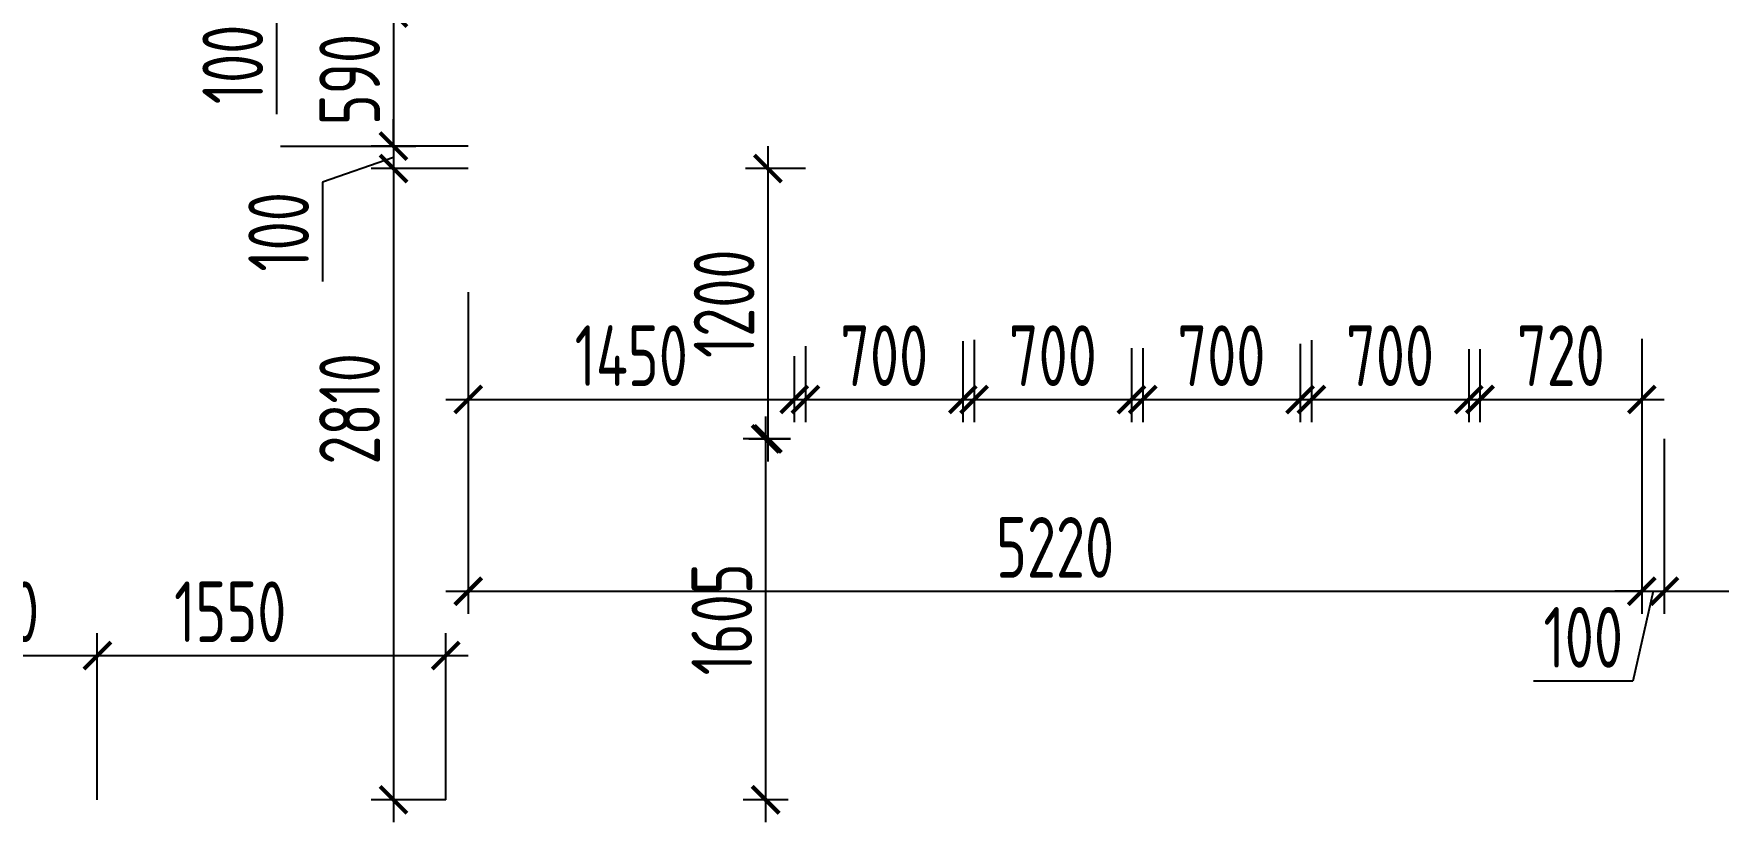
# Model space of a CAD drawing. Header units: millimetres. Extents: x -350007 to 535970, y -888 to 133718.
# Drawn here: x -64379 to -56886, y 118421 to 121929 of the extents above; entities that cross this region are included whole.
import ezdxf

# ---------------------------------------------------------------- set-up
doc = ezdxf.new("R2010")
doc.units = ezdxf.units.MM
doc.layers.add('АР_Размеры нов.', color=15, linetype='Continuous', lineweight=0)
doc.styles.add('ISOCPEUR', font='isocpeur.ttf', dxfattribs={"width": 0.7})
doc.dimstyles.new('R_100', dxfattribs={"dimtxt": 270, "dimasz": 120, "dimexe": 100, "dimexo": 0, "dimgap": 60, "dimtad": 1, "dimdec": 0, "dimrnd": 5, "dimzin": 0, "dimdsep": 46, "dimtxsty": 'ISOCPEUR', "dimblk": 'ARCHTICK', "dimcen": 0, "dimdle": 100, "dimclrd": 256, "dimclre": 256, "dimclrt": 256, "dimadec": 0, "dimazin": 0, "dimtfac": 2, "dimtdec": 0, "dimtofl": 0, "dimtmove": 1, "dimatfit": 3, "dimfxl": 1, "dimtvp": 3, "dimtolj": 1, "dimtzin": 0, "dimarcsym": 0})

# ---------------------------------------------------------------- blocks, each defined once
blk = doc.blocks.new('_ArchTick')
at = {"color": 0, "linetype": 'ByBlock', "const_width": 0.15}
blk.add_lwpolyline([(-0.5, -0.5), (0.5, 0.5)], dxfattribs=at)
blk = doc.blocks.new('*D2961')
at = {"layer": 'АР_Размеры нов.', "lineweight": -2, "ltscale": 100, "transparency": 16777216}
for p, q in [((-65095.8, 118600.7), (-65095.8, 119262.2)), ((-64095.8, 118520.9), (-64095.8, 119262.2)), ((-65195.8, 119162.2), (-63995.8, 119162.2))]:
    blk.add_line(p, q, dxfattribs=at)
at = {"layer": 'АР_Размеры нов.', "lineweight": -2, "ltscale": 100, "transparency": 16777216, "xscale": 120, "yscale": 120, "zscale": 120, "rotation": 180}
blk.add_blockref('_ArchTick', (-65095.8, 119162.2), dxfattribs=at)
at = {"layer": 'АР_Размеры нов.', "lineweight": -2, "ltscale": 100, "transparency": 16777216, "xscale": 120, "yscale": 120, "zscale": 120}
blk.add_blockref('_ArchTick', (-64095.8, 119162.2), dxfattribs=at)
at = {"layer": 'АР_Размеры нов.', "ltscale": 100, "transparency": 16777216, "insert": (-64595.8, 119357.2), "char_height": 270, "attachment_point": 5, "style": 'ISOCPEUR'}
blk.add_mtext('\\A1;1000', dxfattribs=at)
blk = doc.blocks.new('*D2962')
at = {"layer": 'АР_Размеры нов.', "lineweight": -2, "ltscale": 100, "transparency": 16777216}
for p, q in [((-64095.8, 118520.9), (-64095.8, 119262.2)), ((-62545.8, 118520.7), (-62545.8, 119262.2)), ((-64195.8, 119162.2), (-62445.8, 119162.2))]:
    blk.add_line(p, q, dxfattribs=at)
at = {"layer": 'АР_Размеры нов.', "lineweight": -2, "ltscale": 100, "transparency": 16777216, "xscale": 120, "yscale": 120, "zscale": 120, "rotation": 180}
blk.add_blockref('_ArchTick', (-64095.8, 119162.2), dxfattribs=at)
at = {"layer": 'АР_Размеры нов.', "lineweight": -2, "ltscale": 100, "transparency": 16777216, "xscale": 120, "yscale": 120, "zscale": 120}
blk.add_blockref('_ArchTick', (-62545.8, 119162.2), dxfattribs=at)
at = {"layer": 'АР_Размеры нов.', "ltscale": 100, "transparency": 16777216, "insert": (-63504.5, 119357.2), "char_height": 270, "attachment_point": 5, "style": 'ISOCPEUR'}
blk.add_mtext('\\A1;1550', dxfattribs=at)
blk = doc.blocks.new('*D2108')
at = {"layer": 'АР_Размеры нов.', "lineweight": -2, "ltscale": 500, "transparency": 16777216}
for p, q in [((-62778.3, 121428.5), (-62778.3, 118420.7)), ((-62445.8, 121328.5), (-62878.3, 121328.5)), ((-62545.8, 118520.7), (-62878.3, 118520.7))]:
    blk.add_line(p, q, dxfattribs=at)
at = {"layer": 'АР_Размеры нов.', "lineweight": -2, "ltscale": 500, "transparency": 16777216, "xscale": 120, "yscale": 120, "zscale": 120}
for p, rotation in [((-62778.3, 121328.5), 90), ((-62778.3, 118520.7), 270)]:
    blk.add_blockref('_ArchTick', p, dxfattribs=dict(at, rotation=rotation))
at = {"layer": 'АР_Размеры нов.', "lineweight": 13, "ltscale": 500, "transparency": 16777216, "insert": (-62973.3, 120259.7), "char_height": 270, "attachment_point": 5, "rotation": 90, "style": 'ISOCPEUR'}
blk.add_mtext('\\A1;2810', dxfattribs=at)
blk = doc.blocks.new('*D2233')
at = {"layer": 'АР_Размеры нов.', "lineweight": -2, "ltscale": 500, "transparency": 16777216}
for p, q in [((-61112.8, 121428.5), (-61112.8, 120026.1)), ((-60946.4, 121328.5), (-61212.8, 121328.5)), ((-61198.4, 120126.1), (-61012.8, 120126.1))]:
    blk.add_line(p, q, dxfattribs=at)
at = {"layer": 'АР_Размеры нов.', "lineweight": -2, "ltscale": 500, "transparency": 16777216, "xscale": 120, "yscale": 120, "zscale": 120}
for p, rotation in [((-61112.8, 121328.5), 90), ((-61112.8, 120126.1), 270)]:
    blk.add_blockref('_ArchTick', p, dxfattribs=dict(at, rotation=rotation))
at = {"layer": 'АР_Размеры нов.', "lineweight": 13, "ltscale": 500, "transparency": 16777216, "insert": (-61307.8, 120727.3), "char_height": 270, "attachment_point": 5, "rotation": 90, "style": 'ISOCPEUR'}
blk.add_mtext('\\A1;1200', dxfattribs=at)
blk = doc.blocks.new('*D2234')
at = {"layer": 'АР_Размеры нов.', "lineweight": -2, "ltscale": 500, "transparency": 16777216}
for p, q in [((-62445.8, 120778.4), (-62445.8, 119348.4)), ((-57225.8, 120571.3), (-57225.8, 119348.4)), ((-62545.8, 119448.4), (-57125.8, 119448.4))]:
    blk.add_line(p, q, dxfattribs=at)
at = {"layer": 'АР_Размеры нов.', "lineweight": -2, "ltscale": 500, "transparency": 16777216, "xscale": 120, "yscale": 120, "zscale": 120, "rotation": 180}
blk.add_blockref('_ArchTick', (-62445.8, 119448.4), dxfattribs=at)
at = {"layer": 'АР_Размеры нов.', "lineweight": -2, "ltscale": 500, "transparency": 16777216, "xscale": 120, "yscale": 120, "zscale": 120}
blk.add_blockref('_ArchTick', (-57225.8, 119448.4), dxfattribs=at)
at = {"layer": 'АР_Размеры нов.', "lineweight": 13, "ltscale": 500, "transparency": 16777216, "insert": (-59835.8, 119643.4), "char_height": 270, "attachment_point": 5, "style": 'ISOCPEUR'}
blk.add_mtext('\\A1;5220', dxfattribs=at)
blk = doc.blocks.new('*D2235')
at = {"layer": 'АР_Размеры нов.', "lineweight": -2, "ltscale": 500, "transparency": 16777216}
for p, q in [((-57225.8, 120571.3), (-57225.8, 119348.4)), ((-57125.8, 120126.2), (-57125.8, 119348.4)), ((-57225.8, 119448.4), (-57345.8, 119448.4)), ((-57175.8, 119448.4), (-57265.8, 119048.4)), ((-57225.8, 119448.4), (-57125.8, 119448.4)), ((-57125.8, 119448.4), (-57005.8, 119448.4)), ((-57265.8, 119048.4), (-57707.1, 119048.4))]:
    blk.add_line(p, q, dxfattribs=at)
at = {"layer": 'АР_Размеры нов.', "lineweight": -2, "ltscale": 500, "transparency": 16777216, "xscale": 120, "yscale": 120, "zscale": 120}
blk.add_blockref('_ArchTick', (-57225.8, 119448.4), dxfattribs=at)
at = {"layer": 'АР_Размеры нов.', "lineweight": -2, "ltscale": 500, "transparency": 16777216, "xscale": 120, "yscale": 120, "zscale": 120, "rotation": 180}
blk.add_blockref('_ArchTick', (-57125.8, 119448.4), dxfattribs=at)
at = {"layer": 'АР_Размеры нов.', "lineweight": 13, "ltscale": 500, "transparency": 16777216, "insert": (-57486.4, 119243.4), "char_height": 270, "attachment_point": 5, "style": 'ISOCPEUR'}
blk.add_mtext('\\A1;100', dxfattribs=at)
blk = doc.blocks.new('*D2236')
at = {"layer": 'АР_Размеры нов.', "lineweight": -2, "ltscale": 500, "transparency": 16777216}
for p, q in [((-57125.8, 120126.2), (-57125.8, 119348.4)), ((-53095.8, 119930.7), (-53095.8, 119348.4)), ((-57225.8, 119448.4), (-52995.8, 119448.4))]:
    blk.add_line(p, q, dxfattribs=at)
at = {"layer": 'АР_Размеры нов.', "lineweight": -2, "ltscale": 500, "transparency": 16777216, "xscale": 120, "yscale": 120, "zscale": 120, "rotation": 180}
blk.add_blockref('_ArchTick', (-57125.8, 119448.4), dxfattribs=at)
at = {"layer": 'АР_Размеры нов.', "lineweight": -2, "ltscale": 500, "transparency": 16777216, "xscale": 120, "yscale": 120, "zscale": 120}
blk.add_blockref('_ArchTick', (-53095.8, 119448.4), dxfattribs=at)
at = {"layer": 'АР_Размеры нов.', "lineweight": 13, "ltscale": 500, "transparency": 16777216, "insert": (-55110.8, 119643.4), "char_height": 270, "attachment_point": 5, "style": 'ISOCPEUR'}
blk.add_mtext('\\A1;4030', dxfattribs=at)
blk = doc.blocks.new('*D2282')
at = {"layer": 'АР_Размеры нов.', "lineweight": -2, "ltscale": 500, "transparency": 16777216}
for p, q in [((-61123, 120226.1), (-61123, 118420.8)), ((-61012.8, 120126.1), (-61223, 120126.1)), ((-61023, 118520.8), (-61223, 118520.8))]:
    blk.add_line(p, q, dxfattribs=at)
at = {"layer": 'АР_Размеры нов.', "lineweight": -2, "ltscale": 500, "transparency": 16777216, "xscale": 120, "yscale": 120, "zscale": 120}
for p, rotation in [((-61123, 120126.1), 90), ((-61123, 118520.8), 270)]:
    blk.add_blockref('_ArchTick', p, dxfattribs=dict(at, rotation=rotation))
at = {"layer": 'АР_Размеры нов.', "lineweight": 13, "ltscale": 500, "transparency": 16777216, "insert": (-61318, 119323.5), "char_height": 270, "attachment_point": 5, "rotation": 90, "style": 'ISOCPEUR'}
blk.add_mtext('\\A1;1605', dxfattribs=at)
blk = doc.blocks.new('*D2283')
at = {"layer": 'АР_Размеры нов.', "lineweight": -2, "ltscale": 500, "transparency": 16777216}
for p, q in [((-62778.3, 121428.5), (-62778.3, 121548.5)), ((-62445.8, 121428.5), (-62878.3, 121428.5)), ((-62778.3, 121428.5), (-62778.3, 121328.5)), ((-62778.3, 121378.5), (-63094.1, 121267.7)), ((-62445.8, 121328.5), (-62878.3, 121328.5)), ((-62778.3, 121328.5), (-62778.3, 121208.5)), ((-63094.1, 121267.7), (-63094.1, 120826.4))]:
    blk.add_line(p, q, dxfattribs=at)
at = {"layer": 'АР_Размеры нов.', "lineweight": -2, "ltscale": 500, "transparency": 16777216, "xscale": 120, "yscale": 120, "zscale": 120}
for p, rotation in [((-62778.3, 121428.5), 270), ((-62778.3, 121328.5), 90)]:
    blk.add_blockref('_ArchTick', p, dxfattribs=dict(at, rotation=rotation))
at = {"layer": 'АР_Размеры нов.', "lineweight": 13, "ltscale": 500, "transparency": 16777216, "insert": (-63289.1, 121047.1), "char_height": 270, "attachment_point": 5, "rotation": 90, "style": 'ISOCPEUR'}
blk.add_mtext('\\A1;100', dxfattribs=at)
blk = doc.blocks.new('*D2300')
at = {"layer": 'АР_Размеры нов.', "lineweight": -2, "ltscale": 500, "transparency": 16777216}
for p, q in [((-62445.8, 120494.1), (-62445.8, 120201.3)), ((-60995.8, 120494.1), (-60995.8, 120201.3)), ((-62545.8, 120301.3), (-60895.8, 120301.3))]:
    blk.add_line(p, q, dxfattribs=at)
at = {"layer": 'АР_Размеры нов.', "lineweight": -2, "ltscale": 500, "transparency": 16777216, "xscale": 120, "yscale": 120, "zscale": 120, "rotation": 180}
blk.add_blockref('_ArchTick', (-62445.8, 120301.3), dxfattribs=at)
at = {"layer": 'АР_Размеры нов.', "lineweight": -2, "ltscale": 500, "transparency": 16777216, "xscale": 120, "yscale": 120, "zscale": 120}
blk.add_blockref('_ArchTick', (-60995.8, 120301.3), dxfattribs=at)
at = {"layer": 'АР_Размеры нов.', "lineweight": 13, "ltscale": 500, "transparency": 16777216, "insert": (-61720.8, 120496.3), "char_height": 270, "attachment_point": 5, "style": 'ISOCPEUR'}
blk.add_mtext('\\A1;1450', dxfattribs=at)
blk = doc.blocks.new('*D2301')
at = {"layer": 'АР_Размеры нов.', "lineweight": -2, "ltscale": 500, "transparency": 16777216}
for p, q in [((-60945.8, 120539.3), (-60945.8, 120201.3)), ((-60245.8, 120561.4), (-60245.8, 120201.3)), ((-61045.8, 120301.3), (-60145.8, 120301.3))]:
    blk.add_line(p, q, dxfattribs=at)
at = {"layer": 'АР_Размеры нов.', "lineweight": -2, "ltscale": 500, "transparency": 16777216, "xscale": 120, "yscale": 120, "zscale": 120, "rotation": 180}
blk.add_blockref('_ArchTick', (-60945.8, 120301.3), dxfattribs=at)
at = {"layer": 'АР_Размеры нов.', "lineweight": -2, "ltscale": 500, "transparency": 16777216, "xscale": 120, "yscale": 120, "zscale": 120}
blk.add_blockref('_ArchTick', (-60245.8, 120301.3), dxfattribs=at)
at = {"layer": 'АР_Размеры нов.', "lineweight": 13, "ltscale": 500, "transparency": 16777216, "insert": (-60595.8, 120496.3), "char_height": 270, "attachment_point": 5, "style": 'ISOCPEUR'}
blk.add_mtext('\\A1;700', dxfattribs=at)
blk = doc.blocks.new('*D2302')
at = {"layer": 'АР_Размеры нов.', "lineweight": -2, "ltscale": 500, "transparency": 16777216}
for p, q in [((-60195.8, 120567.4), (-60195.8, 120201.3)), ((-59495.8, 120529.1), (-59495.8, 120201.3)), ((-60295.8, 120301.3), (-59395.8, 120301.3))]:
    blk.add_line(p, q, dxfattribs=at)
at = {"layer": 'АР_Размеры нов.', "lineweight": -2, "ltscale": 500, "transparency": 16777216, "xscale": 120, "yscale": 120, "zscale": 120, "rotation": 180}
blk.add_blockref('_ArchTick', (-60195.8, 120301.3), dxfattribs=at)
at = {"layer": 'АР_Размеры нов.', "lineweight": -2, "ltscale": 500, "transparency": 16777216, "xscale": 120, "yscale": 120, "zscale": 120}
blk.add_blockref('_ArchTick', (-59495.8, 120301.3), dxfattribs=at)
at = {"layer": 'АР_Размеры нов.', "lineweight": 13, "ltscale": 500, "transparency": 16777216, "insert": (-59845.8, 120496.3), "char_height": 270, "attachment_point": 5, "style": 'ISOCPEUR'}
blk.add_mtext('\\A1;700', dxfattribs=at)
blk = doc.blocks.new('*D2303')
at = {"layer": 'АР_Размеры нов.', "lineweight": -2, "ltscale": 500, "transparency": 16777216}
for p, q in [((-59445.8, 120529.1), (-59445.8, 120201.3)), ((-58745.8, 120549.2), (-58745.8, 120201.3)), ((-59545.8, 120301.3), (-58645.8, 120301.3))]:
    blk.add_line(p, q, dxfattribs=at)
at = {"layer": 'АР_Размеры нов.', "lineweight": -2, "ltscale": 500, "transparency": 16777216, "xscale": 120, "yscale": 120, "zscale": 120, "rotation": 180}
blk.add_blockref('_ArchTick', (-59445.8, 120301.3), dxfattribs=at)
at = {"layer": 'АР_Размеры нов.', "lineweight": -2, "ltscale": 500, "transparency": 16777216, "xscale": 120, "yscale": 120, "zscale": 120}
blk.add_blockref('_ArchTick', (-58745.8, 120301.3), dxfattribs=at)
at = {"layer": 'АР_Размеры нов.', "lineweight": 13, "ltscale": 500, "transparency": 16777216, "insert": (-59095.8, 120496.3), "char_height": 270, "attachment_point": 5, "style": 'ISOCPEUR'}
blk.add_mtext('\\A1;700', dxfattribs=at)
blk = doc.blocks.new('*D2304')
at = {"layer": 'АР_Размеры нов.', "lineweight": -2, "ltscale": 500, "transparency": 16777216}
for p, q in [((-58695.8, 120565.3), (-58695.8, 120201.3)), ((-57995.8, 120525), (-57995.8, 120201.3)), ((-58795.8, 120301.3), (-57895.8, 120301.3))]:
    blk.add_line(p, q, dxfattribs=at)
at = {"layer": 'АР_Размеры нов.', "lineweight": -2, "ltscale": 500, "transparency": 16777216, "xscale": 120, "yscale": 120, "zscale": 120, "rotation": 180}
blk.add_blockref('_ArchTick', (-58695.8, 120301.3), dxfattribs=at)
at = {"layer": 'АР_Размеры нов.', "lineweight": -2, "ltscale": 500, "transparency": 16777216, "xscale": 120, "yscale": 120, "zscale": 120}
blk.add_blockref('_ArchTick', (-57995.8, 120301.3), dxfattribs=at)
at = {"layer": 'АР_Размеры нов.', "lineweight": 13, "ltscale": 500, "transparency": 16777216, "insert": (-58345.8, 120496.3), "char_height": 270, "attachment_point": 5, "style": 'ISOCPEUR'}
blk.add_mtext('\\A1;700', dxfattribs=at)
blk = doc.blocks.new('*D2305')
at = {"layer": 'АР_Размеры нов.', "lineweight": -2, "ltscale": 500, "transparency": 16777216}
for p, q in [((-57945.8, 120525), (-57945.8, 120201.3)), ((-57225.8, 120535.1), (-57225.8, 120201.3)), ((-58045.8, 120301.3), (-57125.8, 120301.3))]:
    blk.add_line(p, q, dxfattribs=at)
at = {"layer": 'АР_Размеры нов.', "lineweight": -2, "ltscale": 500, "transparency": 16777216, "xscale": 120, "yscale": 120, "zscale": 120, "rotation": 180}
blk.add_blockref('_ArchTick', (-57945.8, 120301.3), dxfattribs=at)
at = {"layer": 'АР_Размеры нов.', "lineweight": -2, "ltscale": 500, "transparency": 16777216, "xscale": 120, "yscale": 120, "zscale": 120}
blk.add_blockref('_ArchTick', (-57225.8, 120301.3), dxfattribs=at)
at = {"layer": 'АР_Размеры нов.', "lineweight": 13, "ltscale": 500, "transparency": 16777216, "insert": (-57585.8, 120496.3), "char_height": 270, "attachment_point": 5, "style": 'ISOCPEUR'}
blk.add_mtext('\\A1;720', dxfattribs=at)
blk = doc.blocks.new('*D2482')
at = {"layer": 'АР_Размеры нов.', "lineweight": -2, "ltscale": 500, "transparency": 16777216}
for p, q in [((-62778.3, 122120.3), (-62778.3, 122240.3)), ((-62778.3, 122070.3), (-63298.3, 122012.5)), ((-62242.7, 122120.3), (-62878.3, 122120.3)), ((-62778.3, 122120.3), (-62778.3, 122020.3)), ((-63298.3, 122012.5), (-63298.3, 121571.2)), ((-62214.3, 122020.3), (-62878.3, 122020.3)), ((-62778.3, 122020.3), (-62778.3, 121900.3))]:
    blk.add_line(p, q, dxfattribs=at)
at = {"layer": 'АР_Размеры нов.', "lineweight": -2, "ltscale": 500, "transparency": 16777216, "xscale": 120, "yscale": 120, "zscale": 120}
for p, rotation in [((-62778.3, 122120.3), 270), ((-62778.3, 122020.3), 90)]:
    blk.add_blockref('_ArchTick', p, dxfattribs=dict(at, rotation=rotation))
at = {"layer": 'АР_Размеры нов.', "lineweight": 13, "ltscale": 500, "transparency": 16777216, "insert": (-63493.3, 121791.8), "char_height": 270, "attachment_point": 5, "rotation": 90, "style": 'ISOCPEUR'}
blk.add_mtext('\\A1;100', dxfattribs=at)
blk = doc.blocks.new('*D2483')
at = {"layer": 'АР_Размеры нов.', "lineweight": -2, "ltscale": 500, "transparency": 16777216}
for p, q in [((-62778.3, 122120.3), (-62778.3, 121328.5)), ((-62481.1, 122020.3), (-62878.3, 122020.3)), ((-63281.1, 121428.5), (-62678.3, 121428.5))]:
    blk.add_line(p, q, dxfattribs=at)
at = {"layer": 'АР_Размеры нов.', "lineweight": -2, "ltscale": 500, "transparency": 16777216, "xscale": 120, "yscale": 120, "zscale": 120}
for p, rotation in [((-62778.3, 122020.3), 90), ((-62778.3, 121428.5), 270)]:
    blk.add_blockref('_ArchTick', p, dxfattribs=dict(at, rotation=rotation))
at = {"layer": 'АР_Размеры нов.', "lineweight": 13, "ltscale": 500, "transparency": 16777216, "insert": (-62973.3, 121724.4), "char_height": 270, "attachment_point": 5, "rotation": 90, "style": 'ISOCPEUR'}
blk.add_mtext('\\A1;590', dxfattribs=at)

msp = doc.modelspace()

# ---------------------------------------------------------------- dimensions: what is measured, and where the dimension line sits
at = {"layer": 'АР_Размеры нов.', "lineweight": 13, "ltscale": 500}
for base, p1, p2, picture, middle in [((-62778.3, 122020.3), (-62242.7, 122120.3), (-62214.3, 122020.3), '*D2482', (-63298.3, 121952.5)), ((-62778.3, 121328.5), (-62445.8, 121428.5), (-62445.8, 121328.5), '*D2283', (-63094.1, 121207.7)), ((-62778.3, 118520.7), (-62445.8, 121328.5), (-62545.8, 118520.7), '*D2108', (-62778.3, 120259.7))]:
    dim = msp.add_linear_dim(base=base, p1=p1, p2=p2, angle=90, dimstyle='R_100', override={"dimpost": '\\X'}, dxfattribs=at)
    dim.commit()
    dim.dimension.update_dxf_attribs({"geometry": picture, "text_midpoint": middle, "dimtype": 160})
for base, p1, p2, picture, middle in [((-62778.3, 121428.5), (-62481.1, 122020.3), (-63281.1, 121428.5), '*D2483', (-62973.3, 121724.4)), ((-61112.8, 120126.1), (-60946.4, 121328.5), (-61198.4, 120126.1), '*D2233', (-61307.8, 120727.3)), ((-61123, 118520.8), (-61012.8, 120126.1), (-61023, 118520.8), '*D2282', (-61318, 119323.5))]:
    dim = msp.add_linear_dim(base=base, p1=p1, p2=p2, angle=90, dimstyle='R_100', override={"dimpost": '\\X'}, dxfattribs=at)
    dim.commit()
    dim.dimension.update_dxf_attribs({"geometry": picture, "text_midpoint": middle})
for base, p1, p2, picture, middle in [((-57225.8, 119448.4), (-62445.8, 120778.4), (-57225.8, 120571.3), '*D2234', (-59835.8, 119643.4)), ((-60995.8, 120301.3), (-62445.8, 120494.1), (-60995.8, 120494.1), '*D2300', (-61720.8, 120496.3)), ((-60245.8, 120301.3), (-60945.8, 120539.3), (-60245.8, 120561.4), '*D2301', (-60595.8, 120496.3)), ((-59495.8, 120301.3), (-60195.8, 120567.4), (-59495.8, 120529.1), '*D2302', (-59845.8, 120496.3)), ((-58745.8, 120301.3), (-59445.8, 120529.1), (-58745.8, 120549.2), '*D2303', (-59095.8, 120496.3)), ((-57995.8, 120301.3), (-58695.8, 120565.3), (-57995.8, 120525), '*D2304', (-58345.8, 120496.3)), ((-57225.8, 120301.3), (-57945.8, 120525), (-57225.8, 120535.1), '*D2305', (-57585.8, 120496.3)), ((-53095.8, 119448.4), (-57125.8, 120126.2), (-53095.8, 119930.7), '*D2236', (-55110.8, 119643.4))]:
    dim = msp.add_linear_dim(base=base, p1=p1, p2=p2, dimstyle='R_100', override={"dimpost": '\\X'}, dxfattribs=at)
    dim.commit()
    dim.dimension.update_dxf_attribs({"geometry": picture, "text_midpoint": middle})
dim = msp.add_linear_dim(base=(-57125.8, 119448.4), p1=(-57225.8, 120571.3), p2=(-57125.8, 120126.2), dimstyle='R_100', override={"dimpost": '\\X'}, dxfattribs=at)
dim.commit()
dim.dimension.update_dxf_attribs({"geometry": '*D2235', "text_midpoint": (-57325.8, 119048.4), "dimtype": 160})
at = {"layer": 'АР_Размеры нов.', "ltscale": 100}
dim = msp.add_linear_dim(base=(-64095.8, 119162.2), p1=(-65095.8, 118600.7), p2=(-64095.8, 118520.9), dimstyle='R_100', override={"dimpost": '\\X', "dimfxl": 2.5, "dimarcsym": 2}, dxfattribs=at)
dim.commit()
dim.dimension.update_dxf_attribs({"geometry": '*D2961', "text_midpoint": (-64595.8, 119357.2)})
dim = msp.add_linear_dim(base=(-62545.8, 119162.2), p1=(-64095.8, 118520.9), p2=(-62545.8, 118520.7), dimstyle='R_100', override={"dimpost": '\\X', "dimfxl": 2.5, "dimarcsym": 2}, dxfattribs=at)
dim.commit()
dim.dimension.update_dxf_attribs({"geometry": '*D2962', "text_midpoint": (-63504.5, 119162.2), "dimtype": 160})

doc.saveas('drawing.dxf')
